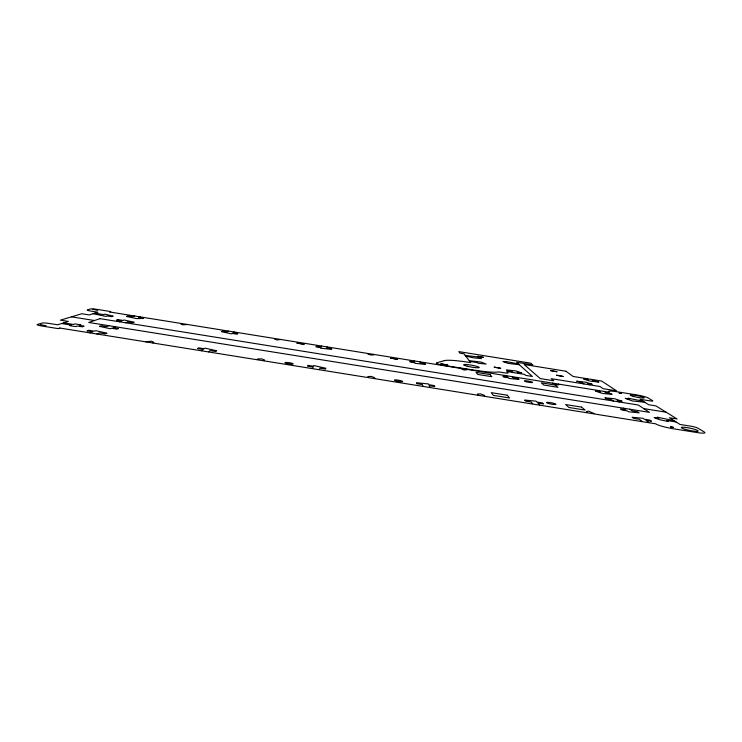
<?xml version="1.0" encoding="UTF-8"?>
<svg xmlns="http://www.w3.org/2000/svg" width="742" height="742" viewBox="0 0 742 742"><rect width="100%" height="100%" fill="white"/><g stroke="black" fill="none" stroke-linecap="round" stroke-linejoin="round"><path stroke-width="1.11" d="M367.819 377.335L367.819 376.584L371.232 376.389L374.682 377.687L374.719 378.439M367.865 353.47L367.865 354.008L370.787 355.01L373.68 354.936L373.662 354.398M319.459 369.59L319.95 368.18L325.562 369.08L325.821 368.227L313.708 365.556L313.439 366.242L307.856 365.342L307.485 366.186L313.105 367.086L312.549 368.486M327.25 346.95L326.907 347.961L331.702 348.731L331.516 349.371L320.59 348.165L320.794 347.646L315.971 346.866L316.24 346.245L321.045 347.024L321.444 346.013M264.059 360.723L264.579 360.055L261.666 358.85L257.678 358.952L257.122 359.62M280.736 339.474L277.054 339.957L274.521 339.011L274.92 338.538M208.502 351.838L210.097 350.595L215.746 351.495L216.673 350.743L205.033 348.156L204.217 348.749L198.606 347.859L197.567 348.592L203.215 349.491L201.546 350.725M234.12 331.98L232.969 332.87L237.792 333.65L237.106 334.206L232.255 333.427L231.671 333.881L221.487 331.693L222.257 331.155L227.08 331.924L228.286 331.043M673.43 427.42L670.592 426.854M670.582 426.789L673.439 427.383M152.787 342.915L153.872 342.34L151.498 341.209L145.812 341.802M187.392 324.477L182.884 324.829L180.742 323.948L181.54 323.54M96.924 333.974L99.651 332.917L105.327 333.817L106.931 333.177L95.764 330.663L94.41 331.173L88.762 330.264L87.046 330.895L92.731 331.804L89.93 332.852M115.446 326.749L113.034 327.686L118.423 328.558L116.958 329.142L111.541 328.27L110.298 328.762L99.493 326.341L101.06 325.775L106.458 326.638L108.935 325.701M125.639 322.77L127.819 321.926L132.892 322.733L134.181 322.223L124.062 320.006L122.968 320.423L117.922 319.607L116.55 320.117L121.623 320.924L119.388 321.768M140.553 316.955L138.596 317.715L143.447 318.494L136.38 318.578L126.567 316.454L127.837 315.99L132.679 316.769L134.692 316.009M619.162 393.028L621.481 393.52L619.162 393.075M63.664 322.881L73.365 324.44L74.998 323.902L80.887 324.848L79.283 325.386L84.134 326.165L82.195 326.832L77.316 326.053L75.675 326.601L69.683 325.636L71.353 325.098L61.586 323.531M674.005 420.658L657.254 417.19L658.84 418.228L654.129 417.477C658.46 419.786 663.422 420.454 668.245 421.502L666.585 420.436L676.064 421.957M465.206 355.418L476.652 356.791L481.41 358.618L473.609 357.848L465.716 356.086M518.556 364.007L506.081 361.521L506.665 362.096L502.974 361.502L508.001 363.376L519.344 364.721M469.222 360.686L481.122 362.077L486.121 364.034L478.015 363.255L477.514 362.652L469.779 361.41M94.809 313.189L103.509 314.589L104.826 314.163L113.174 316.138L111.606 316.676L107.238 315.981L105.921 316.417L93.14 313.718M643.138 401.227L628.205 398.204L629.494 399.038L625.256 398.361L632.379 400.93L644.798 402.275M71.482 316.834L94.484 320.525M643.759 408.619L666.121 412.2M591.634 379.44L593.387 380.618L598.84 382.056L589.992 381.091L583.713 379.06L588.072 379.765L586.365 378.587M604.099 391.424L606.112 392.806L610.842 393.566L612.113 394.429L602.541 393.436L595.594 391.117L600.334 391.878L598.377 390.505M619.385 401.988L617.149 400.448L622.102 401.246L614.719 398.76L604.86 397.758L606.149 398.686L611.102 399.474L613.282 401.014M629.81 409.204L632.277 410.91L637.526 411.754L639.085 412.821L628.595 411.81L627.361 410.938L622.074 410.094L620.609 409.046L625.868 409.881L623.456 408.183M648.731 422.291L645.948 420.371L651.476 421.252L649.769 420.093L644.279 419.211L642.924 418.275L632.082 417.264L633.687 418.405L639.214 419.295L641.923 421.206M589.463 384.82L587.673 383.558L592.181 384.282L585.726 382.176L576.645 381.193L582.182 382.677L583.926 383.929M558.225 384.05L559.032 384.708L556.945 384.913L552.484 383.132M594.231 413.572L588.601 411.189L586.31 411.56L587.404 412.478M518.463 373.411L517.248 372.234L521.765 372.957L515.922 370.954L506.526 369.924L507.213 370.62L511.739 371.343L512.908 372.512M512.24 376.667L513.473 377.928L518.231 378.689L519.01 379.477L508.993 378.42L508.391 377.771L503.614 377.01L502.909 376.231L507.667 377.001L506.489 375.74M539.573 404.826L537.867 403.064L543.422 403.954L542.365 402.897L536.846 402.016L536.012 401.153L524.585 400.049L525.54 401.097L531.096 401.988L532.728 403.731M466.152 369.256L466.57 369.859L464.084 369.998L460.383 368.338M484.767 396.052L484.192 395.217L480.213 393.835L477.356 394.123L477.913 394.957M419.963 361.836L420.399 362.977L425.185 363.747L425.481 364.461L415.019 363.32L414.815 362.745L410.011 361.975L409.788 361.28L414.574 362.04L414.175 360.909M429.822 387.259L429.201 385.673L434.784 386.563L434.385 385.608L428.83 384.718L428.533 383.948L416.512 382.742L416.809 383.688L422.393 384.579L422.94 386.155M397.647 359.295L390.644 358.136L397.647 359.295M93.056 309.386L97.647 309.943L93.056 309.386M447.723 365.018L440.85 363.858L447.723 365.018M304.072 344.232L297.023 343.129L304.072 344.232M500.655 368.31L494.061 367.114L500.646 368.282M45.809 325.682L40.207 325.015L45.809 325.682M563.085 376.435L556.546 375.22L563.085 376.435M556.899 371.733L550.573 370.592L556.899 371.733M483.283 357.282L477.774 356.281L483.209 357.329M100.003 318.661L88.725 322.464L649.482 412.357L638.278 405.021L100.003 318.661M59.833 328.038L58.08 328.604L41.162 325.896A5.945 0.798 6.7 0 1 37.406 324.449L42.006 323.104A5.853 0.77 6.8 0 1 49.315 323.466L57.561 324.783L68.347 321.425L60.39 320.154L81.805 313.745L89.207 314.933L97.935 312.224L90.765 311.065A4.981 0.584 7.4 0 1 87.343 309.906L90.663 308.941A4.916 0.566 7.4 0 1 96.655 309.312L110.679 311.566L109.464 311.955L609.256 392.249L608.7 391.869A12.011 1.391 11 0 1 617.214 391.795L636.395 394.874A9.627 1.094 11.1 0 1 647.998 397.888L652.626 400.699A4.906 0.566 11.2 0 1 649.333 400.773L640.031 399.279L648.693 404.733L655.891 405.883L677.103 418.98L669.377 417.746L680.052 424.461L690.709 426.168A5.76 0.751 11.8 0 1 697.832 428.106L704.279 432.02A11.761 1.558 11.9 0 1 697.035 432.558L673.551 428.802A14.562 1.957 11.7 0 1 655.65 423.821L59.833 328.038M444.337 360.64L436.556 362.866A8.143 0.992 9.8 0 0 445.219 365.602L475.529 370.323A28.502 3.376 10 0 0 497.613 372.02A4.647 0.556 10.2 0 1 501.258 372.308L504.189 372.781A4.6 0.547 10.2 0 0 508.057 372.846L506.795 371.529L524.575 374.395L525.642 375.387L532.357 376.472L516.617 362.263L532.793 364.869L530.79 363.2L458.779 351.597L459.901 353.127L463.954 353.776L470.734 362.662L468.554 362.309A28.502 3.376 10 0 0 444.337 360.64M507.231 395.208L491.278 392.648L493.309 395.365L509.531 397.962L507.231 395.208M581.543 407.108L565.645 404.557L568.901 407.469L585.067 410.057L581.543 407.108M565.933 371.232L524.13 364.498L540.241 378.578L553.736 380.748L551.223 378.67L599.981 386.508L603.163 388.687L616.621 390.849L601.651 381.054L573.176 376.472L565.933 371.232M490.063 374.589L476.067 372.345L477.635 374.422L491.825 376.704L490.063 374.589M555.248 385.061L541.298 382.816L543.793 385.052L557.947 387.324L555.248 385.061M548.459 403.472A4.842 0.677 10.8 0 0 555.962 404.39A4.842 0.677 10.8 0 0 549.247 402.442A4.842 0.677 10.8 0 0 548.459 403.472M526.236 381.703A4.229 0.519 10.4 0 0 532.635 382.445A4.229 0.519 10.4 0 0 526.579 380.859A4.229 0.519 10.4 0 0 526.236 381.703M633.278 396.376A7.114 0.816 11.1 0 0 644.214 397.879A7.114 0.816 11.1 0 0 634.271 395.134A7.114 0.816 11.1 0 0 633.278 396.376M685.293 429.358A8.635 1.141 11.8 0 0 698.203 431.056A8.635 1.141 11.8 0 0 685.747 427.438A8.635 1.141 11.8 0 0 685.293 429.358M286.764 363.45A4.174 0.603 8.6 0 0 293.211 363.942A4.174 0.603 8.6 0 0 287.302 362.467A4.174 0.603 8.6 0 0 286.764 363.45M396.367 380.971A4.155 0.603 9.6 0 0 402.637 381.499A4.155 0.603 9.6 0 0 396.627 379.95A4.155 0.603 9.6 0 0 396.367 380.971M467.284 366.223A7.976 0.946 10 0 0 479.267 367.522A7.976 0.946 10 0 0 467.692 364.637A7.976 0.946 10 0 0 467.284 366.223"/></g></svg>
